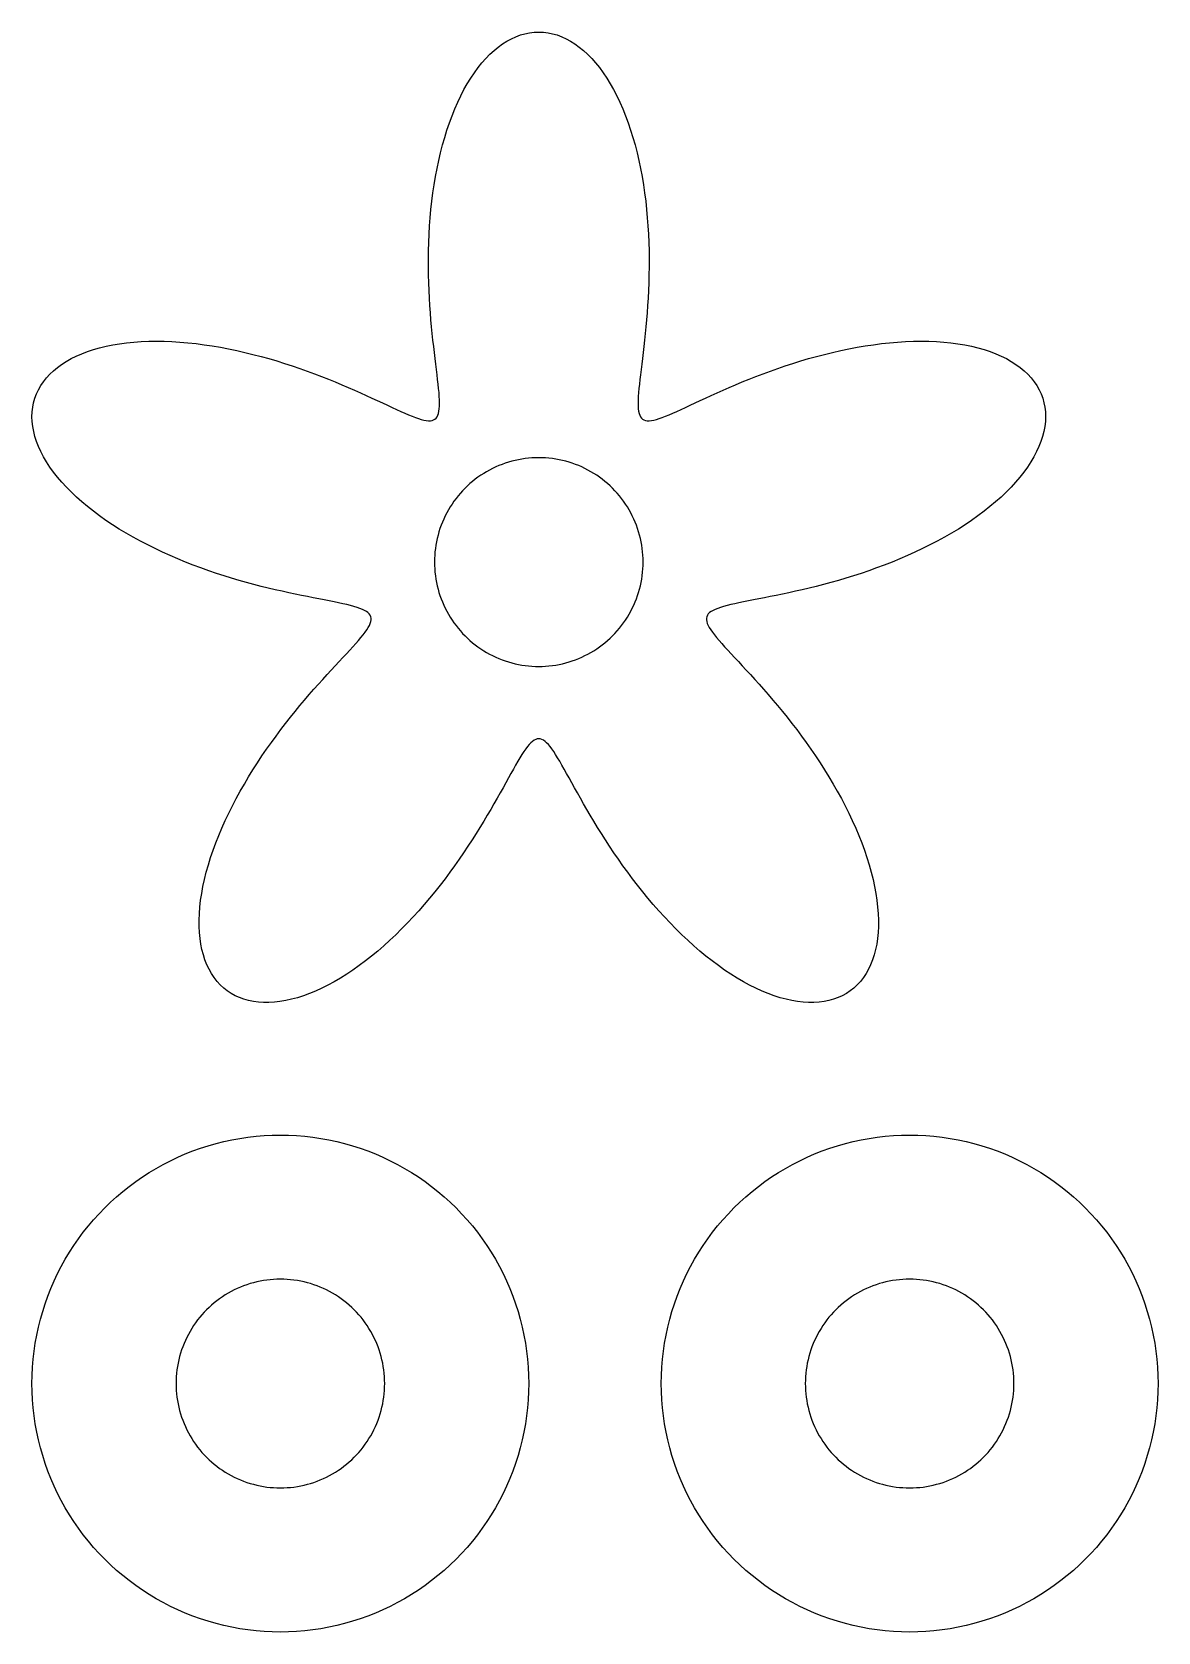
# Model space of a CAD drawing. Header units: millimetres. Extents: x 0 to 476, y 7 to 280.
# Drawn here: x 0 to 34, y 6.64 to 54.93 of the extents above; entities that cross this region are included whole.
import ezdxf

# ---------------------------------------------------------------- set-up
doc = ezdxf.new("R2010")
doc.units = ezdxf.units.MM
doc.layers.add('CUT', color=1, linetype='Continuous')

msp = doc.modelspace()

# ---------------------------------------------------------------- linework, layer by layer
at = {"layer": 'CUT'}
for points in [[(25.736, 38.842), (25.503, 38.755), (25.269, 38.672), (25.037, 38.593), (24.806, 38.518), (24.576, 38.447), (24.348, 38.38), (24.123, 38.317), (23.901, 38.257), (23.683, 38.2), (23.469, 38.147), (23.258, 38.097), (23.053, 38.05), (22.853, 38.006), (22.659, 37.965), (22.47, 37.926), (22.288, 37.889), (22.113, 37.855), (21.944, 37.822), (21.783, 37.791), (21.63, 37.761), (21.484, 37.732), (21.347, 37.704), (21.218, 37.676), (21.098, 37.649), (20.986, 37.621), (20.883, 37.594), (20.789, 37.565), (20.705, 37.536), (20.629, 37.506), (20.563, 37.474), (20.507, 37.441), (20.46, 37.406), (20.422, 37.368), (20.394, 37.328), (20.375, 37.285), (20.365, 37.239), (20.364, 37.19), (20.373, 37.138), (20.39, 37.082), (20.416, 37.021), (20.451, 36.957), (20.494, 36.888), (20.545, 36.815), (20.605, 36.737), (20.672, 36.654), (20.746, 36.566), (20.827, 36.473), (20.915, 36.375), (21.01, 36.272), (21.111, 36.163), (21.217, 36.048), (21.329, 35.928), (21.446, 35.803), (21.568, 35.672), (21.693, 35.535), (21.823, 35.393), (21.956, 35.245), (22.092, 35.092), (22.231, 34.933), (22.371, 34.769), (22.513, 34.6), (22.657, 34.426), (22.801, 34.247), (22.946, 34.064), (23.09, 33.876), (23.234, 33.683), (23.378, 33.486), (23.519, 33.286), (23.659, 33.082), (23.797, 32.874), (23.932, 32.664), (24.064, 32.45), (24.192, 32.234), (24.317, 32.016), (24.438, 31.796), (24.554, 31.575), (24.665, 31.352), (24.77, 31.128), (24.871, 30.904), (24.965, 30.68), (25.054, 30.457), (25.136, 30.234), (25.211, 30.012), (25.279, 29.791), (25.341, 29.572), (25.395, 29.356), (25.441, 29.142), (25.48, 28.931), (25.511, 28.724), (25.535, 28.521), (25.55, 28.321), (25.557, 28.127), (25.556, 27.937), (25.547, 27.753), (25.53, 27.574), (25.505, 27.401), (25.471, 27.235), (25.43, 27.076), (25.38, 26.923), (25.323, 26.778), (25.257, 26.64), (25.184, 26.511), (25.103, 26.389), (25.015, 26.276), (24.919, 26.171), (24.816, 26.076), (24.707, 25.989), (24.591, 25.912), (24.468, 25.844), (24.339, 25.785), (24.204, 25.736), (24.064, 25.697), (23.918, 25.667), (23.766, 25.647), (23.611, 25.637), (23.45, 25.637), (23.286, 25.647), (23.117, 25.666), (22.945, 25.696), (22.77, 25.735), (22.592, 25.783), (22.411, 25.841), (22.228, 25.908), (22.043, 25.984), (21.857, 26.069), (21.669, 26.163), (21.481, 26.265), (21.292, 26.375), (21.103, 26.494), (20.914, 26.619), (20.725, 26.753), (20.538, 26.893), (20.351, 27.04), (20.165, 27.193), (19.981, 27.352), (19.799, 27.517), (19.62, 27.686), (19.442, 27.861), (19.267, 28.04), (19.095, 28.222), (18.926, 28.408), (18.761, 28.597), (18.598, 28.789), (18.44, 28.982), (18.285, 29.177), (18.134, 29.373), (17.987, 29.57), (17.844, 29.767), (17.706, 29.963), (17.571, 30.159), (17.442, 30.353), (17.316, 30.546), (17.195, 30.736), (17.078, 30.924), (16.966, 31.108), (16.858, 31.289), (16.754, 31.466), (16.654, 31.638), (16.559, 31.805), (16.468, 31.967), (16.381, 32.123), (16.298, 32.273), (16.218, 32.416), (16.142, 32.553), (16.07, 32.682), (16.001, 32.804), (15.934, 32.919), (15.871, 33.025), (15.811, 33.123), (15.753, 33.212), (15.697, 33.292), (15.643, 33.364), (15.591, 33.426), (15.54, 33.479), (15.491, 33.522), (15.443, 33.556), (15.396, 33.581), (15.349, 33.595), (15.302, 33.6), (15.256, 33.595), (15.209, 33.581), (15.161, 33.556), (15.113, 33.522), (15.064, 33.479), (15.014, 33.426), (14.962, 33.364), (14.908, 33.292), (14.852, 33.212), (14.794, 33.123), (14.733, 33.025), (14.67, 32.919), (14.604, 32.804), (14.535, 32.682), (14.462, 32.553), (14.386, 32.416), (14.307, 32.273), (14.224, 32.123), (14.136, 31.967), (14.045, 31.805), (13.95, 31.638), (13.851, 31.466), (13.747, 31.289), (13.639, 31.108), (13.527, 30.924), (13.41, 30.736), (13.289, 30.546), (13.163, 30.353), (13.033, 30.159), (12.899, 29.963), (12.76, 29.767), (12.617, 29.57), (12.471, 29.373), (12.32, 29.177), (12.165, 28.982), (12.006, 28.789), (11.844, 28.597), (11.678, 28.408), (11.509, 28.222), (11.337, 28.04), (11.162, 27.861), (10.985, 27.686), (10.805, 27.517), (10.623, 27.352), (10.439, 27.193), (10.254, 27.04), (10.067, 26.893), (9.879, 26.753), (9.691, 26.619), (9.502, 26.494), (9.312, 26.375), (9.124, 26.265), (8.935, 26.163), (8.748, 26.069), (8.561, 25.984), (8.377, 25.908), (8.194, 25.841), (8.013, 25.783), (7.835, 25.735), (7.66, 25.696), (7.488, 25.666), (7.319, 25.647), (7.154, 25.637), (6.994, 25.637), (6.838, 25.647), (6.687, 25.667), (6.541, 25.697), (6.401, 25.736), (6.266, 25.785), (6.137, 25.844), (6.014, 25.912), (5.898, 25.989), (5.788, 26.076), (5.685, 26.171), (5.59, 26.276), (5.502, 26.389), (5.421, 26.511), (5.348, 26.64), (5.282, 26.778), (5.224, 26.923), (5.175, 27.076), (5.133, 27.235), (5.1, 27.401), (5.074, 27.574), (5.057, 27.753), (5.048, 27.937), (5.047, 28.127), (5.055, 28.321), (5.07, 28.521), (5.093, 28.724), (5.124, 28.931), (5.163, 29.142), (5.21, 29.356), (5.264, 29.572), (5.325, 29.791), (5.394, 30.012), (5.469, 30.234), (5.551, 30.457), (5.639, 30.68), (5.734, 30.904), (5.834, 31.128), (5.94, 31.352), (6.051, 31.575), (6.167, 31.796), (6.288, 32.016), (6.412, 32.234), (6.541, 32.45), (6.673, 32.664), (6.808, 32.874), (6.945, 33.082), (7.085, 33.286), (7.227, 33.486), (7.37, 33.683), (7.514, 33.876), (7.659, 34.064), (7.803, 34.247), (7.948, 34.426), (8.091, 34.6), (8.233, 34.769), (8.374, 34.933), (8.513, 35.092), (8.649, 35.245), (8.782, 35.393), (8.911, 35.535), (9.037, 35.672), (9.158, 35.803), (9.275, 35.928), (9.387, 36.048), (9.494, 36.163), (9.595, 36.272), (9.689, 36.375), (9.777, 36.473), (9.859, 36.566), (9.933, 36.654), (10, 36.737), (10.059, 36.815), (10.11, 36.888), (10.154, 36.957), (10.188, 37.021), (10.214, 37.082), (10.232, 37.138), (10.24, 37.19), (10.24, 37.239), (10.23, 37.285), (10.211, 37.328), (10.183, 37.368), (10.145, 37.406), (10.098, 37.441), (10.041, 37.474), (9.975, 37.506), (9.9, 37.536), (9.815, 37.565), (9.722, 37.594), (9.619, 37.621), (9.507, 37.649), (9.387, 37.676), (9.258, 37.704), (9.12, 37.732), (8.975, 37.761), (8.821, 37.791), (8.66, 37.822), (8.492, 37.855), (8.316, 37.889), (8.134, 37.926), (7.946, 37.965), (7.751, 38.006), (7.551, 38.05), (7.346, 38.097), (7.136, 38.147), (6.922, 38.2), (6.703, 38.257), (6.481, 38.317), (6.256, 38.38), (6.029, 38.447), (5.799, 38.518), (5.568, 38.593), (5.335, 38.672), (5.102, 38.755), (4.869, 38.842), (4.636, 38.933), (4.403, 39.028), (4.172, 39.128), (3.943, 39.231), (3.717, 39.338), (3.493, 39.449), (3.272, 39.564), (3.055, 39.682), (2.842, 39.805), (2.634, 39.93), (2.431, 40.059), (2.233, 40.192), (2.042, 40.327), (1.857, 40.465), (1.679, 40.606), (1.508, 40.749), (1.345, 40.895), (1.189, 41.043), (1.042, 41.192), (0.904, 41.343), (0.774, 41.495), (0.654, 41.648), (0.543, 41.802), (0.442, 41.957), (0.351, 42.111), (0.27, 42.266), (0.199, 42.42), (0.139, 42.574), (0.09, 42.726), (0.051, 42.878), (0.023, 43.027), (0.006, 43.175), (0, 43.321), (0.005, 43.465), (0.021, 43.605), (0.048, 43.743), (0.085, 43.878), (0.134, 44.009), (0.193, 44.136), (0.263, 44.259), (0.343, 44.378), (0.434, 44.492), (0.535, 44.602), (0.645, 44.707), (0.766, 44.807), (0.895, 44.901), (1.034, 44.99), (1.182, 45.073), (1.338, 45.15), (1.503, 45.222), (1.676, 45.288), (1.856, 45.347), (2.043, 45.4), (2.237, 45.447), (2.438, 45.488), (2.645, 45.522), (2.857, 45.55), (3.075, 45.572), (3.297, 45.588), (3.524, 45.597), (3.755, 45.6), (3.99, 45.597), (4.227, 45.588), (4.467, 45.573), (4.71, 45.552), (4.954, 45.526), (5.199, 45.495), (5.445, 45.458), (5.691, 45.416), (5.938, 45.369), (6.184, 45.318), (6.429, 45.263), (6.673, 45.203), (6.915, 45.14), (7.155, 45.073), (7.392, 45.003), (7.627, 44.93), (7.858, 44.855), (8.085, 44.777), (8.309, 44.698), (8.529, 44.617), (8.743, 44.535), (8.953, 44.453), (9.158, 44.369), (9.357, 44.286), (9.551, 44.204), (9.738, 44.122), (9.92, 44.041), (10.095, 43.962), (10.264, 43.884), (10.426, 43.809), (10.582, 43.737), (10.731, 43.667), (10.872, 43.601), (11.007, 43.539), (11.135, 43.481), (11.255, 43.428), (11.369, 43.379), (11.475, 43.336), (11.575, 43.298), (11.667, 43.265), (11.753, 43.239), (11.832, 43.219), (11.904, 43.206), (11.969, 43.2), (12.028, 43.201), (12.08, 43.209), (12.127, 43.225), (12.167, 43.248), (12.202, 43.279), (12.232, 43.319), (12.256, 43.366), (12.275, 43.422), (12.289, 43.486), (12.299, 43.559), (12.304, 43.64), (12.306, 43.729), (12.304, 43.827), (12.298, 43.933), (12.29, 44.048), (12.278, 44.171), (12.265, 44.302), (12.249, 44.442), (12.232, 44.589), (12.213, 44.744), (12.193, 44.907), (12.172, 45.077), (12.151, 45.255), (12.129, 45.439), (12.108, 45.63), (12.087, 45.828), (12.067, 46.032), (12.048, 46.242), (12.031, 46.457), (12.015, 46.677), (12.001, 46.902), (11.99, 47.132), (11.981, 47.366), (11.974, 47.603), (11.971, 47.843), (11.971, 48.086), (11.974, 48.332), (11.981, 48.579), (11.992, 48.828), (12.006, 49.078), (12.025, 49.328), (12.048, 49.578), (12.075, 49.828), (12.107, 50.077), (12.143, 50.324), (12.184, 50.57), (12.23, 50.813), (12.281, 51.053), (12.336, 51.29), (12.396, 51.523), (12.461, 51.751), (12.53, 51.975), (12.604, 52.194), (12.683, 52.407), (12.767, 52.614), (12.855, 52.814), (12.947, 53.007), (13.044, 53.193), (13.144, 53.372), (13.249, 53.542), (13.358, 53.704), (13.47, 53.857), (13.586, 54.001), (13.705, 54.135), (13.827, 54.26), (13.951, 54.375), (14.079, 54.479), (14.209, 54.574), (14.341, 54.657), (14.474, 54.73), (14.61, 54.792), (14.747, 54.843), (14.885, 54.882), (15.023, 54.911), (15.163, 54.928), (15.302, 54.933), (15.442, 54.928), (15.581, 54.911), (15.72, 54.882), (15.858, 54.843), (15.995, 54.792), (16.13, 54.73), (16.264, 54.657), (16.396, 54.574), (16.526, 54.479), (16.653, 54.375), (16.778, 54.26), (16.9, 54.135), (17.019, 54.001), (17.135, 53.857), (17.247, 53.704), (17.355, 53.542), (17.46, 53.372), (17.561, 53.193), (17.657, 53.007), (17.75, 52.814), (17.838, 52.614), (17.921, 52.407), (18, 52.194), (18.074, 51.975), (18.144, 51.751), (18.209, 51.523), (18.269, 51.29), (18.324, 51.053), (18.375, 50.813), (18.42, 50.57), (18.461, 50.324), (18.498, 50.077), (18.53, 49.828), (18.557, 49.578), (18.58, 49.328), (18.598, 49.078), (18.613, 48.828), (18.624, 48.579), (18.631, 48.332), (18.634, 48.086), (18.634, 47.843), (18.63, 47.603), (18.624, 47.366), (18.615, 47.132), (18.603, 46.902), (18.589, 46.677), (18.574, 46.457), (18.556, 46.242), (18.537, 46.032), (18.517, 45.828), (18.497, 45.63), (18.475, 45.439), (18.454, 45.255), (18.433, 45.077), (18.412, 44.907), (18.392, 44.744), (18.373, 44.589), (18.356, 44.442), (18.34, 44.302), (18.326, 44.171), (18.315, 44.048), (18.307, 43.933), (18.301, 43.827), (18.299, 43.729), (18.301, 43.64), (18.306, 43.559), (18.316, 43.486), (18.33, 43.422), (18.349, 43.366), (18.373, 43.319), (18.402, 43.279), (18.437, 43.248), (18.478, 43.225), (18.524, 43.209), (18.577, 43.201), (18.636, 43.2), (18.701, 43.206), (18.773, 43.219), (18.852, 43.239), (18.937, 43.265), (19.03, 43.298), (19.129, 43.336), (19.236, 43.379), (19.349, 43.428), (19.47, 43.481), (19.597, 43.539), (19.732, 43.601), (19.874, 43.667), (20.023, 43.737), (20.178, 43.809), (20.34, 43.884), (20.509, 43.962), (20.685, 44.041), (20.866, 44.122), (21.054, 44.204), (21.247, 44.286), (21.447, 44.369), (21.651, 44.453), (21.861, 44.535), (22.076, 44.617), (22.295, 44.698), (22.519, 44.777), (22.747, 44.855), (22.978, 44.93), (23.212, 45.003), (23.45, 45.073), (23.69, 45.14), (23.932, 45.203), (24.176, 45.263), (24.421, 45.318), (24.667, 45.369), (24.913, 45.416), (25.16, 45.458), (25.406, 45.495), (25.651, 45.526), (25.895, 45.552), (26.137, 45.573), (26.377, 45.588), (26.615, 45.597), (26.849, 45.6), (27.08, 45.597), (27.307, 45.588), (27.53, 45.572), (27.747, 45.55), (27.96, 45.522), (28.167, 45.488), (28.367, 45.447), (28.562, 45.4), (28.749, 45.347), (28.929, 45.288), (29.102, 45.222), (29.266, 45.15), (29.423, 45.073), (29.57, 44.99), (29.709, 44.901), (29.839, 44.807), (29.959, 44.707), (30.07, 44.602), (30.171, 44.492), (30.261, 44.378), (30.342, 44.259), (30.411, 44.136), (30.471, 44.009), (30.519, 43.878), (30.557, 43.743), (30.584, 43.605), (30.6, 43.465), (30.605, 43.321), (30.599, 43.175), (30.582, 43.027), (30.554, 42.878), (30.515, 42.726), (30.465, 42.574), (30.405, 42.42), (30.335, 42.266), (30.254, 42.111), (30.163, 41.957), (30.062, 41.802), (29.951, 41.648), (29.83, 41.495), (29.701, 41.343), (29.562, 41.192), (29.415, 41.043), (29.26, 40.895), (29.097, 40.749), (28.926, 40.606), (28.748, 40.465), (28.563, 40.327), (28.371, 40.192), (28.174, 40.059), (27.971, 39.93), (27.763, 39.805), (27.55, 39.682), (27.333, 39.564), (27.112, 39.449), (26.888, 39.338), (26.661, 39.231), (26.432, 39.128), (26.201, 39.028), (25.969, 38.933), (25.736, 38.842)], [(18.451, 39.036), (18.446, 39.139), (18.437, 39.242), (18.425, 39.344), (18.41, 39.446), (18.392, 39.548), (18.37, 39.649), (18.345, 39.749), (18.317, 39.848), (18.285, 39.946), (18.25, 40.043), (18.213, 40.139), (18.172, 40.233), (18.127, 40.327), (18.08, 40.418), (18.03, 40.508), (17.977, 40.597), (17.921, 40.683), (17.863, 40.768), (17.801, 40.851), (17.737, 40.932), (17.671, 41.01), (17.601, 41.087), (17.53, 41.161), (17.456, 41.232), (17.379, 41.302), (17.301, 41.368), (17.22, 41.432), (17.137, 41.494), (17.052, 41.552), (16.966, 41.608), (16.877, 41.661), (16.787, 41.711), (16.696, 41.758), (16.602, 41.803), (16.508, 41.844), (16.412, 41.881), (16.315, 41.916), (16.217, 41.948), (16.118, 41.976), (16.018, 42.001), (15.917, 42.023), (15.815, 42.041), (15.713, 42.056), (15.611, 42.068), (15.508, 42.077), (15.405, 42.082), (15.302, 42.083), (15.199, 42.082), (15.096, 42.077), (14.994, 42.068), (14.891, 42.056), (14.789, 42.041), (14.688, 42.023), (14.587, 42.001), (14.487, 41.976), (14.388, 41.948), (14.29, 41.916), (14.193, 41.881), (14.097, 41.844), (14.002, 41.803), (13.909, 41.758), (13.817, 41.711), (13.727, 41.661), (13.639, 41.608), (13.552, 41.552), (13.467, 41.494), (13.385, 41.432), (13.304, 41.368), (13.225, 41.302), (13.149, 41.232), (13.075, 41.161), (13.003, 41.087), (12.934, 41.01), (12.867, 40.932), (12.803, 40.851), (12.742, 40.768), (12.683, 40.683), (12.627, 40.597), (12.574, 40.508), (12.524, 40.418), (12.477, 40.327), (12.433, 40.233), (12.392, 40.139), (12.354, 40.043), (12.319, 39.946), (12.288, 39.848), (12.26, 39.749), (12.235, 39.649), (12.213, 39.548), (12.194, 39.446), (12.179, 39.344), (12.167, 39.242), (12.159, 39.139), (12.154, 39.036), (12.152, 38.933), (12.154, 38.83), (12.159, 38.727), (12.167, 38.625), (12.179, 38.522), (12.194, 38.42), (12.213, 38.319), (12.235, 38.218), (12.26, 38.118), (12.288, 38.019), (12.319, 37.921), (12.354, 37.824), (12.392, 37.728), (12.433, 37.633), (12.477, 37.54), (12.524, 37.448), (12.574, 37.358), (12.627, 37.27), (12.683, 37.183), (12.742, 37.099), (12.803, 37.016), (12.867, 36.935), (12.934, 36.856), (13.003, 36.78), (13.075, 36.706), (13.149, 36.634), (13.225, 36.565), (13.304, 36.498), (13.385, 36.434), (13.467, 36.373), (13.552, 36.314), (13.639, 36.258), (13.727, 36.205), (13.817, 36.155), (13.909, 36.108), (14.002, 36.064), (14.097, 36.023), (14.193, 35.985), (14.29, 35.951), (14.388, 35.919), (14.487, 35.891), (14.587, 35.866), (14.688, 35.844), (14.789, 35.825), (14.891, 35.81), (14.994, 35.799), (15.096, 35.79), (15.199, 35.785), (15.302, 35.783), (15.405, 35.785), (15.508, 35.79), (15.611, 35.799), (15.713, 35.81), (15.815, 35.825), (15.917, 35.844), (16.018, 35.866), (16.118, 35.891), (16.217, 35.919), (16.315, 35.951), (16.412, 35.985), (16.508, 36.023), (16.602, 36.064), (16.696, 36.108), (16.787, 36.155), (16.877, 36.205), (16.966, 36.258), (17.052, 36.314), (17.137, 36.373), (17.22, 36.434), (17.301, 36.498), (17.379, 36.565), (17.456, 36.634), (17.53, 36.706), (17.601, 36.78), (17.671, 36.856), (17.737, 36.935), (17.801, 37.016), (17.863, 37.099), (17.921, 37.183), (17.977, 37.27), (18.03, 37.358), (18.08, 37.448), (18.127, 37.54), (18.172, 37.633), (18.213, 37.728), (18.25, 37.824), (18.285, 37.921), (18.317, 38.019), (18.345, 38.118), (18.37, 38.218), (18.392, 38.319), (18.41, 38.42), (18.425, 38.522), (18.437, 38.625), (18.446, 38.727), (18.451, 38.83), (18.452, 38.933), (18.451, 39.036)], [(14.996, 13.892), (14.984, 13.647), (14.964, 13.402), (14.936, 13.158), (14.9, 12.916), (14.856, 12.674), (14.804, 12.434), (14.744, 12.196), (14.677, 11.96), (14.602, 11.726), (14.519, 11.495), (14.429, 11.267), (14.331, 11.042), (14.227, 10.82), (14.114, 10.602), (13.995, 10.387), (13.869, 10.177), (13.736, 9.97), (13.596, 9.769), (13.45, 9.572), (13.298, 9.379), (13.139, 9.192), (12.974, 9.01), (12.803, 8.834), (12.627, 8.663), (12.445, 8.498), (12.258, 8.34), (12.066, 8.187), (11.869, 8.041), (11.667, 7.901), (11.461, 7.768), (11.25, 7.642), (11.035, 7.523), (10.817, 7.411), (10.595, 7.306), (10.37, 7.208), (10.142, 7.118), (9.911, 7.035), (9.677, 6.96), (9.441, 6.893), (9.203, 6.833), (8.963, 6.781), (8.722, 6.737), (8.479, 6.701), (8.235, 6.673), (7.991, 6.653), (7.745, 6.641), (7.5, 6.637), (7.255, 6.641), (7.009, 6.653), (6.765, 6.673), (6.521, 6.701), (6.278, 6.737), (6.037, 6.781), (5.797, 6.833), (5.559, 6.893), (5.323, 6.96), (5.089, 7.035), (4.858, 7.118), (4.63, 7.208), (4.405, 7.306), (4.183, 7.411), (3.965, 7.523), (3.75, 7.642), (3.539, 7.768), (3.333, 7.901), (3.131, 8.041), (2.934, 8.187), (2.742, 8.34), (2.555, 8.498), (2.373, 8.663), (2.197, 8.834), (2.026, 9.01), (1.861, 9.192), (1.702, 9.379), (1.55, 9.572), (1.404, 9.769), (1.264, 9.97), (1.131, 10.177), (1.005, 10.387), (0.886, 10.602), (0.773, 10.82), (0.669, 11.042), (0.571, 11.267), (0.481, 11.495), (0.398, 11.726), (0.323, 11.96), (0.256, 12.196), (0.196, 12.434), (0.144, 12.674), (0.1, 12.916), (0.064, 13.158), (0.036, 13.402), (0.016, 13.647), (0.004, 13.892), (0, 14.137), (0.004, 14.383), (0.016, 14.628), (0.036, 14.872), (0.064, 15.116), (0.1, 15.359), (0.144, 15.6), (0.196, 15.84), (0.256, 16.078), (0.323, 16.314), (0.398, 16.548), (0.481, 16.779), (0.571, 17.007), (0.669, 17.233), (0.773, 17.454), (0.886, 17.673), (1.005, 17.887), (1.131, 18.098), (1.264, 18.304), (1.404, 18.506), (1.55, 18.703), (1.702, 18.895), (1.861, 19.082), (2.026, 19.264), (2.197, 19.441), (2.373, 19.611), (2.555, 19.776), (2.742, 19.935), (2.934, 20.087), (3.131, 20.234), (3.333, 20.373), (3.539, 20.506), (3.75, 20.632), (3.965, 20.752), (4.183, 20.864), (4.405, 20.969), (4.63, 21.066), (4.858, 21.157), (5.089, 21.239), (5.323, 21.314), (5.559, 21.382), (5.797, 21.441), (6.037, 21.493), (6.278, 21.537), (6.521, 21.573), (6.765, 21.601), (7.009, 21.621), (7.255, 21.633), (7.5, 21.637), (7.745, 21.633), (7.991, 21.621), (8.235, 21.601), (8.479, 21.573), (8.722, 21.537), (8.963, 21.493), (9.203, 21.441), (9.441, 21.382), (9.677, 21.314), (9.911, 21.239), (10.142, 21.157), (10.37, 21.066), (10.595, 20.969), (10.817, 20.864), (11.035, 20.752), (11.25, 20.632), (11.461, 20.506), (11.667, 20.373), (11.869, 20.234), (12.066, 20.087), (12.258, 19.935), (12.445, 19.776), (12.627, 19.611), (12.803, 19.441), (12.974, 19.264), (13.139, 19.082), (13.298, 18.895), (13.45, 18.703), (13.596, 18.506), (13.736, 18.304), (13.869, 18.098), (13.995, 17.887), (14.114, 17.673), (14.227, 17.454), (14.331, 17.233), (14.429, 17.007), (14.519, 16.779), (14.602, 16.548), (14.677, 16.314), (14.744, 16.078), (14.804, 15.84), (14.856, 15.6), (14.9, 15.359), (14.936, 15.116), (14.964, 14.872), (14.984, 14.628), (14.996, 14.383), (15, 14.137), (14.996, 13.892)], [(33.996, 13.892), (33.984, 13.647), (33.964, 13.402), (33.936, 13.158), (33.9, 12.916), (33.856, 12.674), (33.804, 12.434), (33.744, 12.196), (33.677, 11.96), (33.602, 11.726), (33.519, 11.495), (33.429, 11.267), (33.331, 11.042), (33.227, 10.82), (33.114, 10.602), (32.995, 10.387), (32.869, 10.177), (32.736, 9.97), (32.596, 9.769), (32.45, 9.572), (32.298, 9.379), (32.139, 9.192), (31.974, 9.01), (31.803, 8.834), (31.627, 8.663), (31.445, 8.498), (31.258, 8.34), (31.066, 8.187), (30.869, 8.041), (30.667, 7.901), (30.461, 7.768), (30.25, 7.642), (30.035, 7.523), (29.817, 7.411), (29.595, 7.306), (29.37, 7.208), (29.142, 7.118), (28.911, 7.035), (28.677, 6.96), (28.441, 6.893), (28.203, 6.833), (27.963, 6.781), (27.722, 6.737), (27.479, 6.701), (27.235, 6.673), (26.991, 6.653), (26.745, 6.641), (26.5, 6.637), (26.255, 6.641), (26.009, 6.653), (25.765, 6.673), (25.521, 6.701), (25.278, 6.737), (25.037, 6.781), (24.797, 6.833), (24.559, 6.893), (24.323, 6.96), (24.089, 7.035), (23.858, 7.118), (23.63, 7.208), (23.405, 7.306), (23.183, 7.411), (22.965, 7.523), (22.75, 7.642), (22.539, 7.768), (22.333, 7.901), (22.131, 8.041), (21.934, 8.187), (21.742, 8.34), (21.555, 8.498), (21.373, 8.663), (21.197, 8.834), (21.026, 9.01), (20.861, 9.192), (20.702, 9.379), (20.55, 9.572), (20.404, 9.769), (20.264, 9.97), (20.131, 10.177), (20.005, 10.387), (19.886, 10.602), (19.773, 10.82), (19.669, 11.042), (19.571, 11.267), (19.481, 11.495), (19.398, 11.726), (19.323, 11.96), (19.256, 12.196), (19.196, 12.434), (19.144, 12.674), (19.1, 12.916), (19.064, 13.158), (19.036, 13.402), (19.016, 13.647), (19.004, 13.892), (19, 14.137), (19.004, 14.383), (19.016, 14.628), (19.036, 14.872), (19.064, 15.116), (19.1, 15.359), (19.144, 15.6), (19.196, 15.84), (19.256, 16.078), (19.323, 16.314), (19.398, 16.548), (19.481, 16.779), (19.571, 17.007), (19.669, 17.233), (19.773, 17.454), (19.886, 17.673), (20.005, 17.887), (20.131, 18.098), (20.264, 18.304), (20.404, 18.506), (20.55, 18.703), (20.702, 18.895), (20.861, 19.082), (21.026, 19.264), (21.197, 19.441), (21.373, 19.611), (21.555, 19.776), (21.742, 19.935), (21.934, 20.087), (22.131, 20.234), (22.333, 20.373), (22.539, 20.506), (22.75, 20.632), (22.965, 20.752), (23.183, 20.864), (23.405, 20.969), (23.63, 21.066), (23.858, 21.157), (24.089, 21.239), (24.323, 21.314), (24.559, 21.382), (24.797, 21.441), (25.037, 21.493), (25.278, 21.537), (25.521, 21.573), (25.765, 21.601), (26.009, 21.621), (26.255, 21.633), (26.5, 21.637), (26.745, 21.633), (26.991, 21.621), (27.235, 21.601), (27.479, 21.573), (27.722, 21.537), (27.963, 21.493), (28.203, 21.441), (28.441, 21.382), (28.677, 21.314), (28.911, 21.239), (29.142, 21.157), (29.37, 21.066), (29.595, 20.969), (29.817, 20.864), (30.035, 20.752), (30.25, 20.632), (30.461, 20.506), (30.667, 20.373), (30.869, 20.234), (31.066, 20.087), (31.258, 19.935), (31.445, 19.776), (31.627, 19.611), (31.803, 19.441), (31.974, 19.264), (32.139, 19.082), (32.298, 18.895), (32.45, 18.703), (32.596, 18.506), (32.736, 18.304), (32.869, 18.098), (32.995, 17.887), (33.114, 17.673), (33.227, 17.454), (33.331, 17.233), (33.429, 17.007), (33.519, 16.779), (33.602, 16.548), (33.677, 16.314), (33.744, 16.078), (33.804, 15.84), (33.856, 15.6), (33.9, 15.359), (33.936, 15.116), (33.964, 14.872), (33.984, 14.628), (33.996, 14.383), (34, 14.137), (33.996, 13.892)], [(10.648, 14.24), (10.643, 14.343), (10.635, 14.446), (10.623, 14.548), (10.608, 14.65), (10.589, 14.752), (10.568, 14.853), (10.543, 14.953), (10.514, 15.052), (10.483, 15.15), (10.448, 15.247), (10.41, 15.343), (10.369, 15.437), (10.325, 15.53), (10.278, 15.622), (10.228, 15.712), (10.175, 15.801), (10.119, 15.887), (10.06, 15.972), (9.999, 16.055), (9.935, 16.136), (9.868, 16.214), (9.799, 16.291), (9.727, 16.365), (9.653, 16.436), (9.577, 16.506), (9.498, 16.572), (9.418, 16.636), (9.335, 16.698), (9.25, 16.756), (9.163, 16.812), (9.075, 16.865), (8.985, 16.915), (8.893, 16.962), (8.8, 17.006), (8.705, 17.047), (8.61, 17.085), (8.513, 17.12), (8.414, 17.152), (8.315, 17.18), (8.215, 17.205), (8.115, 17.227), (8.013, 17.245), (7.911, 17.26), (7.809, 17.272), (7.706, 17.28), (7.603, 17.286), (7.5, 17.287), (7.397, 17.286), (7.294, 17.28), (7.191, 17.272), (7.089, 17.26), (6.987, 17.245), (6.885, 17.227), (6.785, 17.205), (6.685, 17.18), (6.586, 17.152), (6.487, 17.12), (6.39, 17.085), (6.295, 17.047), (6.2, 17.006), (6.107, 16.962), (6.015, 16.915), (5.925, 16.865), (5.837, 16.812), (5.75, 16.756), (5.665, 16.698), (5.582, 16.636), (5.502, 16.572), (5.423, 16.506), (5.347, 16.436), (5.273, 16.365), (5.201, 16.291), (5.132, 16.214), (5.065, 16.136), (5.001, 16.055), (4.94, 15.972), (4.881, 15.887), (4.825, 15.801), (4.772, 15.712), (4.722, 15.622), (4.675, 15.53), (4.631, 15.437), (4.59, 15.343), (4.552, 15.247), (4.517, 15.15), (4.486, 15.052), (4.457, 14.953), (4.432, 14.853), (4.411, 14.752), (4.392, 14.65), (4.377, 14.548), (4.365, 14.446), (4.357, 14.343), (4.352, 14.24), (4.35, 14.137), (4.352, 14.034), (4.357, 13.931), (4.365, 13.828), (4.377, 13.726), (4.392, 13.624), (4.411, 13.523), (4.432, 13.422), (4.457, 13.322), (4.486, 13.223), (4.517, 13.125), (4.552, 13.028), (4.59, 12.932), (4.631, 12.837), (4.675, 12.744), (4.722, 12.652), (4.772, 12.562), (4.825, 12.474), (4.881, 12.387), (4.94, 12.302), (5.001, 12.22), (5.065, 12.139), (5.132, 12.06), (5.201, 11.984), (5.273, 11.91), (5.347, 11.838), (5.423, 11.769), (5.502, 11.702), (5.582, 11.638), (5.665, 11.577), (5.75, 11.518), (5.837, 11.462), (5.925, 11.409), (6.015, 11.359), (6.107, 11.312), (6.2, 11.268), (6.295, 11.227), (6.39, 11.189), (6.487, 11.154), (6.586, 11.123), (6.685, 11.095), (6.785, 11.07), (6.885, 11.048), (6.987, 11.029), (7.089, 11.014), (7.191, 11.002), (7.294, 10.994), (7.397, 10.989), (7.5, 10.987), (7.603, 10.989), (7.706, 10.994), (7.809, 11.002), (7.911, 11.014), (8.013, 11.029), (8.115, 11.048), (8.215, 11.07), (8.315, 11.095), (8.414, 11.123), (8.513, 11.154), (8.61, 11.189), (8.705, 11.227), (8.8, 11.268), (8.893, 11.312), (8.985, 11.359), (9.075, 11.409), (9.163, 11.462), (9.25, 11.518), (9.335, 11.577), (9.418, 11.638), (9.498, 11.702), (9.577, 11.769), (9.653, 11.838), (9.727, 11.91), (9.799, 11.984), (9.868, 12.06), (9.935, 12.139), (9.999, 12.22), (10.06, 12.302), (10.119, 12.387), (10.175, 12.474), (10.228, 12.562), (10.278, 12.652), (10.325, 12.744), (10.369, 12.837), (10.41, 12.932), (10.448, 13.028), (10.483, 13.125), (10.514, 13.223), (10.543, 13.322), (10.568, 13.422), (10.589, 13.523), (10.608, 13.624), (10.623, 13.726), (10.635, 13.828), (10.643, 13.931), (10.648, 14.034), (10.65, 14.137), (10.648, 14.24)], [(29.648, 14.24), (29.643, 14.343), (29.635, 14.446), (29.623, 14.548), (29.608, 14.65), (29.589, 14.752), (29.568, 14.853), (29.543, 14.953), (29.514, 15.052), (29.483, 15.15), (29.448, 15.247), (29.41, 15.343), (29.369, 15.437), (29.325, 15.53), (29.278, 15.622), (29.228, 15.712), (29.175, 15.801), (29.119, 15.887), (29.06, 15.972), (28.999, 16.055), (28.935, 16.136), (28.868, 16.214), (28.799, 16.291), (28.727, 16.365), (28.653, 16.436), (28.577, 16.506), (28.498, 16.572), (28.418, 16.636), (28.335, 16.698), (28.25, 16.756), (28.163, 16.812), (28.075, 16.865), (27.985, 16.915), (27.893, 16.962), (27.8, 17.006), (27.705, 17.047), (27.61, 17.085), (27.513, 17.12), (27.414, 17.152), (27.315, 17.18), (27.215, 17.205), (27.115, 17.227), (27.013, 17.245), (26.911, 17.26), (26.809, 17.272), (26.706, 17.28), (26.603, 17.286), (26.5, 17.287), (26.397, 17.286), (26.294, 17.28), (26.191, 17.272), (26.089, 17.26), (25.987, 17.245), (25.885, 17.227), (25.785, 17.205), (25.685, 17.18), (25.586, 17.152), (25.487, 17.12), (25.39, 17.085), (25.295, 17.047), (25.2, 17.006), (25.107, 16.962), (25.015, 16.915), (24.925, 16.865), (24.837, 16.812), (24.75, 16.756), (24.665, 16.698), (24.582, 16.636), (24.502, 16.572), (24.423, 16.506), (24.347, 16.436), (24.273, 16.365), (24.201, 16.291), (24.132, 16.214), (24.065, 16.136), (24.001, 16.055), (23.94, 15.972), (23.881, 15.887), (23.825, 15.801), (23.772, 15.712), (23.722, 15.622), (23.675, 15.53), (23.631, 15.437), (23.59, 15.343), (23.552, 15.247), (23.517, 15.15), (23.486, 15.052), (23.457, 14.953), (23.432, 14.853), (23.411, 14.752), (23.392, 14.65), (23.377, 14.548), (23.365, 14.446), (23.357, 14.343), (23.352, 14.24), (23.35, 14.137), (23.352, 14.034), (23.357, 13.931), (23.365, 13.828), (23.377, 13.726), (23.392, 13.624), (23.411, 13.523), (23.432, 13.422), (23.457, 13.322), (23.486, 13.223), (23.517, 13.125), (23.552, 13.028), (23.59, 12.932), (23.631, 12.837), (23.675, 12.744), (23.722, 12.652), (23.772, 12.562), (23.825, 12.474), (23.881, 12.387), (23.94, 12.302), (24.001, 12.22), (24.065, 12.139), (24.132, 12.06), (24.201, 11.984), (24.273, 11.91), (24.347, 11.838), (24.423, 11.769), (24.502, 11.702), (24.582, 11.638), (24.665, 11.577), (24.75, 11.518), (24.837, 11.462), (24.925, 11.409), (25.015, 11.359), (25.107, 11.312), (25.2, 11.268), (25.295, 11.227), (25.39, 11.189), (25.487, 11.154), (25.586, 11.123), (25.685, 11.095), (25.785, 11.07), (25.885, 11.048), (25.987, 11.029), (26.089, 11.014), (26.191, 11.002), (26.294, 10.994), (26.397, 10.989), (26.5, 10.987), (26.603, 10.989), (26.706, 10.994), (26.809, 11.002), (26.911, 11.014), (27.013, 11.029), (27.115, 11.048), (27.215, 11.07), (27.315, 11.095), (27.414, 11.123), (27.513, 11.154), (27.61, 11.189), (27.705, 11.227), (27.8, 11.268), (27.893, 11.312), (27.985, 11.359), (28.075, 11.409), (28.163, 11.462), (28.25, 11.518), (28.335, 11.577), (28.418, 11.638), (28.498, 11.702), (28.577, 11.769), (28.653, 11.838), (28.727, 11.91), (28.799, 11.984), (28.868, 12.06), (28.935, 12.139), (28.999, 12.22), (29.06, 12.302), (29.119, 12.387), (29.175, 12.474), (29.228, 12.562), (29.278, 12.652), (29.325, 12.744), (29.369, 12.837), (29.41, 12.932), (29.448, 13.028), (29.483, 13.125), (29.514, 13.223), (29.543, 13.322), (29.568, 13.422), (29.589, 13.523), (29.608, 13.624), (29.623, 13.726), (29.635, 13.828), (29.643, 13.931), (29.648, 14.034), (29.65, 14.137), (29.648, 14.24)]]:
    msp.add_lwpolyline(points, close=True, dxfattribs=at)

doc.saveas('drawing.dxf')
